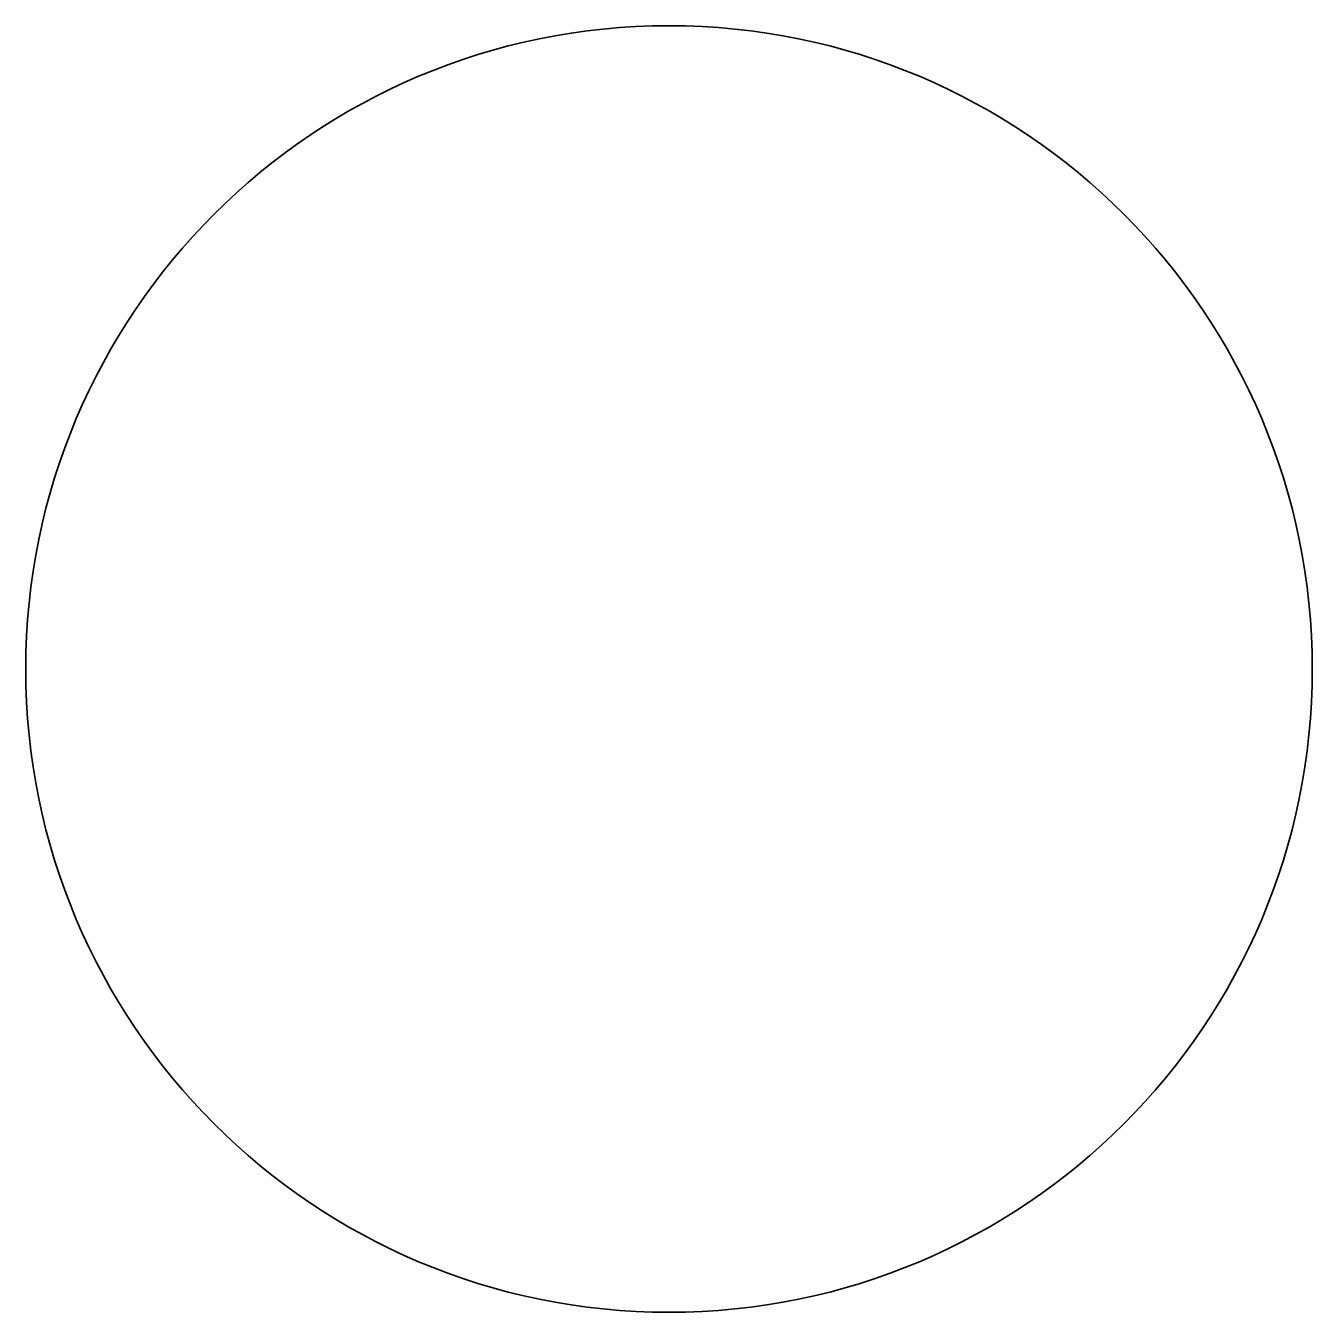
# Model space of a CAD drawing. Header units: inches. Extents: x 113.5 to 176.8, y -128.9 to -65.6.
import ezdxf

# ---------------------------------------------------------------- set-up
doc = ezdxf.new("R2010")
doc.units = ezdxf.units.IN
doc.header["$MEASUREMENT"] = 0
doc.layers.add('レイヤー 1', color=7, linetype='Continuous')

msp = doc.modelspace()

# ---------------------------------------------------------------- linework, layer by layer
at = {"layer": 'レイヤー 1', "color": 250, "lineweight": 35, "true_color": 0x322c2b}
msp.add_open_spline([(176.76, -97.273), (176.76, -114.753), (162.59, -128.923), (145.11, -128.923), (127.63, -128.923), (113.46, -114.753), (113.46, -97.273), (113.46, -79.793), (127.63, -65.623), (145.11, -65.623), (162.59, -65.623), (176.76, -79.793), (176.76, -97.273)], degree=3, knots=[0, 0, 0, 0, 1, 1, 1, 2, 2, 2, 3, 3, 3, 4, 4, 4, 4], dxfattribs=at)

doc.saveas('drawing.dxf')
